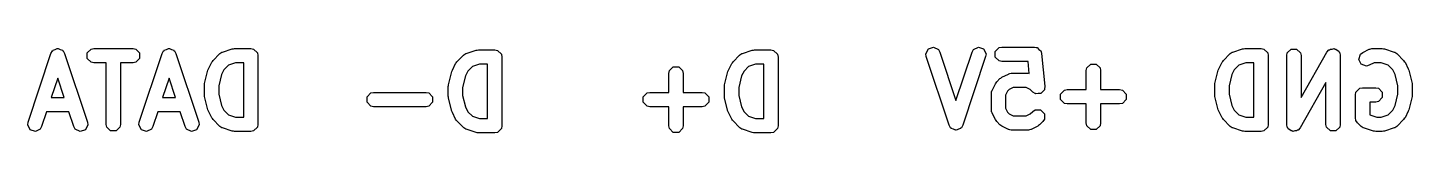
# Model space of a CAD drawing. Extents: x 53 to 260, y -149 to -35.
# Drawn here: x 99.75 to 111.84, y -57.06 to -56.31 of the extents above; entities that cross this region are included whole.
import ezdxf

# ---------------------------------------------------------------- set-up
doc = ezdxf.new("R2010")
doc.units = 0
doc.layers.add('BLACK', color=7, linetype='CONTINUOUS')

msp = doc.modelspace()

# ---------------------------------------------------------------- linework, layer by layer
at = {"layer": 'BLACK', "linetype": 'CONTINUOUS'}
for p, q in [((99.992852, -56.328738), (100.010582, -56.319873)), ((100.010582, -56.319873), (100.015014, -56.32135)), ((100.015014, -56.32135), (100.019444, -56.319874)), ((100.019444, -56.319874), (100.037162, -56.328733)), ((100.271557, -56.358298), (100.305381, -56.324474)), ((100.305381, -56.324474), (100.329299, -56.319716)), ((100.329299, -56.319716), (100.672156, -56.319716)), ((100.672156, -56.319716), (100.696074, -56.324474)), ((100.696074, -56.324474), (100.729898, -56.358298)), ((100.964281, -56.328738), (100.982011, -56.319873)), ((100.982011, -56.319873), (100.986443, -56.32135)), ((100.986443, -56.32135), (100.990873, -56.319874)), ((100.990873, -56.319874), (101.008591, -56.328733)), ((101.452392, -56.351494), (101.538106, -56.322923)), ((101.538106, -56.322923), (101.548044, -56.32167)), ((101.548044, -56.32167), (101.55787, -56.319716)), ((101.55787, -56.319716), (101.700727, -56.319716)), ((101.700727, -56.319716), (101.724645, -56.324474)), ((101.724645, -56.324474), (101.758469, -56.358298)), ((107.59408, -56.365822), (107.615472, -56.323038)), ((107.615472, -56.323038), (107.660853, -56.307911)), ((107.660853, -56.307911), (107.703637, -56.329303)), ((108.009207, -56.329302), (108.051991, -56.30791)), ((108.051991, -56.30791), (108.097372, -56.323037)), ((108.097372, -56.323037), (108.118765, -56.365822)), ((108.19868, -56.346335), (108.232504, -56.312511)), ((108.232504, -56.312511), (108.256422, -56.307753)), ((108.256422, -56.307753), (108.542136, -56.307753)), ((108.542136, -56.307753), (108.55709, -56.310727)), ((108.55709, -56.310727), (108.56019, -56.310418)), ((108.56019, -56.310418), (108.561686, -56.311642)), ((108.561686, -56.311642), (108.566054, -56.312511)), ((108.566054, -56.312511), (108.58093, -56.327387)), ((108.58093, -56.327387), (108.597211, -56.340708)), ((110.272376, -56.351494), (110.35809, -56.322923)), ((110.35809, -56.322923), (110.368028, -56.32167)), ((110.368028, -56.32167), (110.377854, -56.319716)), ((110.377854, -56.319716), (110.520711, -56.319716)), ((110.520711, -56.319716), (110.544629, -56.324474)), ((110.544629, -56.324474), (110.578453, -56.358298)), ((110.748683, -56.358298), (110.782507, -56.324474)), ((110.782507, -56.324474), (110.830343, -56.324474)), ((110.830343, -56.324474), (110.864167, -56.358298)), ((111.119295, -56.330542), (111.125364, -56.324474)), ((111.125364, -56.324474), (111.141548, -56.324474)), ((111.141548, -56.324474), (111.157164, -56.320215)), ((111.157164, -56.320215), (111.164617, -56.324474)), ((111.164617, -56.324474), (111.1732, -56.324474)), ((111.1732, -56.324474), (111.184643, -56.335917)), ((111.407047, -56.354885), (111.46419, -56.326314)), ((111.46419, -56.326314), (111.467208, -56.325487)), ((111.467208, -56.325487), (111.468222, -56.324474)), ((111.468222, -56.324474), (111.478045, -56.322519)), ((111.478045, -56.322519), (111.487711, -56.319873)), ((111.487711, -56.319873), (111.489071, -56.320326)), ((111.489071, -56.320326), (111.49214, -56.319716)), ((111.49214, -56.319716), (111.577854, -56.319716)), ((111.577854, -56.319716), (111.587679, -56.32167)), ((111.587679, -56.32167), (111.597618, -56.322923)), ((111.597618, -56.322923), (111.683332, -56.351494)), ((99.75572, -56.962452), (99.95572, -56.362451)), ((99.95572, -56.362451), (99.967798, -56.341265)), ((99.967798, -56.341265), (99.971975, -56.339176)), ((99.971975, -56.339176), (99.974063, -56.335001)), ((99.974063, -56.335001), (99.992852, -56.328738)), ((100.037162, -56.328733), (100.055963, -56.335)), ((100.055963, -56.335), (100.058052, -56.339178)), ((100.058052, -56.339178), (100.062228, -56.341266)), ((100.062228, -56.341266), (100.074306, -56.362452)), ((100.074306, -56.362452), (100.274306, -56.962452)), ((100.271557, -56.406134), (100.271557, -56.358298)), ((100.305381, -56.439958), (100.271557, -56.406134)), ((100.329299, -56.444716), (100.305381, -56.439958)), ((100.438227, -56.444716), (100.329299, -56.444716)), ((100.438227, -56.982216), (100.438227, -56.444716)), ((100.672156, -56.444716), (100.563227, -56.444716)), ((100.563227, -56.444716), (100.563227, -56.982216)), ((100.696074, -56.439958), (100.672156, -56.444716)), ((100.729898, -56.406134), (100.696074, -56.439958)), ((100.727149, -56.962452), (100.927149, -56.362451)), ((100.729898, -56.358298), (100.729898, -56.406134)), ((100.927149, -56.362451), (100.939227, -56.341265)), ((100.939227, -56.341265), (100.943404, -56.339176)), ((100.943404, -56.339176), (100.945492, -56.335001)), ((100.945492, -56.335001), (100.964281, -56.328738)), ((101.008591, -56.328733), (101.027392, -56.335)), ((101.027392, -56.335), (101.029481, -56.339178)), ((101.029481, -56.339178), (101.033657, -56.341266)), ((101.033657, -56.341266), (101.045735, -56.362452)), ((101.045735, -56.362452), (101.245735, -56.962452)), ((101.33054, -56.497123), (101.359111, -56.439979)), ((101.359111, -56.439979), (101.365258, -56.432057)), ((101.365258, -56.432057), (101.370819, -56.423736)), ((101.370819, -56.423736), (101.427962, -56.366593)), ((101.427962, -56.366593), (101.430565, -56.364853)), ((101.430565, -56.364853), (101.431206, -56.363572)), ((101.431206, -56.363572), (101.43991, -56.358609)), ((101.43991, -56.358609), (101.448239, -56.353045)), ((101.448239, -56.353045), (101.449671, -56.353045)), ((101.449671, -56.353045), (101.452392, -56.351494)), ((101.568013, -56.444716), (101.505916, -56.465414)), ((101.638227, -56.444716), (101.568013, -56.444716)), ((101.638227, -56.919716), (101.638227, -56.444716)), ((101.758469, -56.358298), (101.763227, -56.382216)), ((101.763227, -56.382216), (101.763227, -56.982216)), ((103.488447, -56.451941), (103.494594, -56.444019)), ((103.494594, -56.444019), (103.500155, -56.435698)), ((103.500155, -56.435698), (103.557298, -56.378555)), ((103.557298, -56.378555), (103.559901, -56.376815)), ((103.559901, -56.376815), (103.560542, -56.375534)), ((103.560542, -56.375534), (103.569246, -56.370571)), ((103.569246, -56.370571), (103.577575, -56.365007)), ((103.577575, -56.365007), (103.579007, -56.365007)), ((103.579007, -56.365007), (103.581728, -56.363456)), ((103.581728, -56.363456), (103.667442, -56.334885)), ((103.667442, -56.334885), (103.67738, -56.333632)), ((103.67738, -56.333632), (103.687206, -56.331678)), ((103.687206, -56.331678), (103.830063, -56.331678)), ((103.830063, -56.331678), (103.853981, -56.336436)), ((103.853981, -56.336436), (103.887805, -56.37026)), ((103.887805, -56.37026), (103.892563, -56.394178)), ((103.892563, -56.394178), (103.892563, -56.994178)), ((105.898904, -56.451941), (105.905051, -56.444019)), ((105.905051, -56.444019), (105.910612, -56.435698)), ((105.910612, -56.435698), (105.967755, -56.378555)), ((105.967755, -56.378555), (105.970358, -56.376815)), ((105.970358, -56.376815), (105.970999, -56.375534)), ((105.970999, -56.375534), (105.979703, -56.370571)), ((105.979703, -56.370571), (105.988032, -56.365007)), ((105.988032, -56.365007), (105.989464, -56.365007)), ((105.989464, -56.365007), (105.992185, -56.363456)), ((105.992185, -56.363456), (106.077899, -56.334885)), ((106.077899, -56.334885), (106.087837, -56.333632)), ((106.087837, -56.333632), (106.097663, -56.331678)), ((106.097663, -56.331678), (106.24052, -56.331678)), ((106.24052, -56.331678), (106.264438, -56.336436)), ((106.264438, -56.336436), (106.298262, -56.37026)), ((106.298262, -56.37026), (106.30302, -56.394178)), ((106.30302, -56.394178), (106.30302, -56.994178)), ((107.597129, -56.390017), (107.59408, -56.365822)), ((107.797129, -56.990018), (107.597129, -56.390017)), ((107.703637, -56.329303), (107.715715, -56.350489)), ((107.715715, -56.350489), (107.856421, -56.772609)), ((107.856421, -56.772609), (107.997129, -56.350488)), ((108.115715, -56.390017), (107.915715, -56.990017)), ((107.997129, -56.350488), (108.009207, -56.329302)), ((108.118765, -56.365822), (108.115715, -56.390017)), ((108.19868, -56.394171), (108.19868, -56.346335)), ((108.232504, -56.427995), (108.19868, -56.394171)), ((108.256422, -56.432753), (108.232504, -56.427995)), ((108.485574, -56.432753), (108.256422, -56.432753)), ((108.49613, -56.538318), (108.485574, -56.432753)), ((108.597211, -56.340708), (108.59851, -56.344967)), ((108.59851, -56.344967), (108.599878, -56.346335)), ((108.599878, -56.346335), (108.599878, -56.349451)), ((108.599878, -56.349451), (108.604326, -56.364034)), ((108.604326, -56.364034), (108.632898, -56.649748)), ((110.150524, -56.497123), (110.179095, -56.439979)), ((110.179095, -56.439979), (110.185242, -56.432057)), ((110.185242, -56.432057), (110.190803, -56.423736)), ((110.190803, -56.423736), (110.247946, -56.366593)), ((110.247946, -56.366593), (110.250549, -56.364853)), ((110.250549, -56.364853), (110.25119, -56.363572)), ((110.25119, -56.363572), (110.259894, -56.358609)), ((110.259894, -56.358609), (110.268223, -56.353045)), ((110.268223, -56.353045), (110.269655, -56.353045)), ((110.269655, -56.353045), (110.272376, -56.351494)), ((110.387997, -56.444716), (110.3259, -56.465414)), ((110.458211, -56.444716), (110.387997, -56.444716)), ((110.458211, -56.919716), (110.458211, -56.444716)), ((110.578453, -56.358298), (110.583211, -56.382216)), ((110.583211, -56.382216), (110.583211, -56.982216)), ((110.743925, -56.382216), (110.748683, -56.358298)), ((110.743925, -56.982216), (110.743925, -56.382216)), ((110.864167, -56.358298), (110.868925, -56.382216)), ((110.868925, -56.746868), (111.095017, -56.351207)), ((110.868925, -56.382216), (110.868925, -56.746868)), ((111.095017, -56.351207), (111.111015, -56.332801)), ((111.111015, -56.332801), (111.119295, -56.330542)), ((111.184643, -56.335917), (111.198697, -56.343948)), ((111.198697, -56.343948), (111.200955, -56.352229)), ((111.200955, -56.352229), (111.207024, -56.358298)), ((111.207024, -56.358298), (111.211782, -56.382216)), ((111.211782, -56.382216), (111.211782, -56.982216)), ((111.372654, -56.415217), (111.387781, -56.369837)), ((111.394047, -56.458003), (111.372654, -56.415217)), ((111.387781, -56.369837), (111.407047, -56.354885)), ((111.506895, -56.444716), (111.462947, -56.466689)), ((111.567711, -56.444716), (111.506895, -56.444716)), ((111.629807, -56.465414), (111.567711, -56.444716)), ((111.683332, -56.351494), (111.686053, -56.353045)), ((111.686053, -56.353045), (111.687485, -56.353045)), ((111.687485, -56.353045), (111.695807, -56.358605)), ((111.695807, -56.358605), (111.704518, -56.363571)), ((111.704518, -56.363571), (111.705159, -56.364854)), ((111.705159, -56.364854), (111.707762, -56.366593)), ((111.707762, -56.366593), (111.764905, -56.423736)), ((111.764905, -56.423736), (111.770468, -56.432062)), ((111.770468, -56.432062), (111.776613, -56.43998)), ((111.776613, -56.43998), (111.805184, -56.497123)), ((101.297236, -56.6242), (101.325808, -56.509915)), ((101.325808, -56.509915), (101.328731, -56.503726)), ((101.328731, -56.503726), (101.33054, -56.497123)), ((101.445412, -56.546885), (101.42037, -56.647054)), ((101.466379, -56.504951), (101.445412, -56.546885)), ((101.505916, -56.465414), (101.466379, -56.504951)), ((103.426572, -56.636162), (103.455144, -56.521877)), ((103.455144, -56.521877), (103.458067, -56.515688)), ((103.458067, -56.515688), (103.459876, -56.509085)), ((103.459876, -56.509085), (103.488447, -56.451941)), ((103.574748, -56.558847), (103.549706, -56.659016)), ((103.595715, -56.516913), (103.574748, -56.558847)), ((103.635252, -56.477376), (103.595715, -56.516913)), ((103.697349, -56.456678), (103.635252, -56.477376)), ((103.767563, -56.456678), (103.697349, -56.456678)), ((103.767563, -56.931678), (103.767563, -56.456678)), ((105.349449, -56.537035), (105.354207, -56.513117)), ((105.349449, -56.703107), (105.349449, -56.537035)), ((105.354207, -56.513117), (105.388031, -56.479293)), ((105.388031, -56.479293), (105.435867, -56.479293)), ((105.435867, -56.479293), (105.469691, -56.513117)), ((105.469691, -56.513117), (105.474449, -56.537035)), ((105.474449, -56.537035), (105.474449, -56.703107)), ((105.837029, -56.636162), (105.865601, -56.521877)), ((105.865601, -56.521877), (105.868524, -56.515688)), ((105.868524, -56.515688), (105.870333, -56.509085)), ((105.870333, -56.509085), (105.898904, -56.451941)), ((105.985205, -56.558847), (105.960163, -56.659016)), ((106.006172, -56.516913), (105.985205, -56.558847)), ((106.045709, -56.477376), (106.006172, -56.516913)), ((106.107806, -56.456678), (106.045709, -56.477376)), ((106.17802, -56.456678), (106.107806, -56.456678)), ((106.17802, -56.931678), (106.17802, -56.456678)), ((108.257042, -56.571495), (108.314184, -56.542923)), ((108.314184, -56.542923), (108.317203, -56.542096)), ((108.317203, -56.542096), (108.318218, -56.541082)), ((108.318218, -56.541082), (108.328047, -56.539126)), ((108.328047, -56.539126), (108.337705, -56.536482)), ((108.337705, -56.536482), (108.339064, -56.536935)), ((108.339064, -56.536935), (108.342136, -56.536324)), ((108.342136, -56.536324), (108.484994, -56.536324)), ((108.484994, -56.536324), (108.488065, -56.536935)), ((108.488065, -56.536935), (108.489425, -56.536482)), ((108.489425, -56.536482), (108.49613, -56.538318)), ((108.993922, -56.51311), (108.99868, -56.489192)), ((108.993922, -56.679182), (108.993922, -56.51311)), ((108.99868, -56.489192), (109.032504, -56.455368)), ((109.032504, -56.455368), (109.08034, -56.455368)), ((109.08034, -56.455368), (109.114164, -56.489192)), ((109.114164, -56.489192), (109.118922, -56.51311)), ((109.118922, -56.51311), (109.118922, -56.679182)), ((110.11722, -56.6242), (110.145792, -56.509915)), ((110.145792, -56.509915), (110.148715, -56.503726)), ((110.148715, -56.503726), (110.150524, -56.497123)), ((110.265396, -56.546885), (110.240354, -56.647054)), ((110.286363, -56.504951), (110.265396, -56.546885)), ((110.3259, -56.465414), (110.286363, -56.504951)), ((111.439427, -56.47313), (111.394047, -56.458003)), ((111.462947, -56.466689), (111.439427, -56.47313)), ((111.669344, -56.504951), (111.629807, -56.465414)), ((111.690311, -56.546887), (111.669344, -56.504951)), ((111.715354, -56.647053), (111.690311, -56.546887)), ((111.805184, -56.497123), (111.806991, -56.503723)), ((111.806991, -56.503723), (111.809916, -56.509914)), ((111.809916, -56.509914), (111.838488, -56.6242)), ((100.015012, -56.579859), (99.95887, -56.748287)), ((100.071155, -56.748287), (100.015012, -56.579859)), ((100.986441, -56.579859), (100.930299, -56.748287)), ((101.042584, -56.748287), (100.986441, -56.579859)), ((101.29537, -56.639359), (101.296863, -56.631849)), ((101.29537, -56.725073), (101.29537, -56.639359)), ((101.296863, -56.631849), (101.297236, -56.6242)), ((101.42037, -56.647054), (101.42037, -56.717377)), ((103.424706, -56.651321), (103.426199, -56.643811)), ((103.424706, -56.737035), (103.424706, -56.651321)), ((103.426199, -56.643811), (103.426572, -56.636162)), ((103.549706, -56.659016), (103.549706, -56.729339)), ((105.835163, -56.651321), (105.836656, -56.643811)), ((105.835163, -56.737035), (105.835163, -56.651321)), ((105.836656, -56.643811), (105.837029, -56.636162)), ((105.960163, -56.659016), (105.960163, -56.729339)), ((108.168155, -56.699013), (108.170109, -56.689192)), ((108.170109, -56.689192), (108.171122, -56.688178)), ((108.171122, -56.688178), (108.171949, -56.68516)), ((108.171949, -56.68516), (108.20052, -56.628016)), ((108.20052, -56.628016), (108.206667, -56.620095)), ((108.206667, -56.620095), (108.212229, -56.611772)), ((108.212229, -56.611772), (108.2408, -56.583201)), ((108.2408, -56.583201), (108.249133, -56.577633)), ((108.249133, -56.577633), (108.257042, -56.571495)), ((108.322015, -56.678761), (108.307787, -56.692989)), ((108.35689, -56.661324), (108.322015, -56.678761)), ((108.47024, -56.661324), (108.35689, -56.661324)), ((108.505113, -56.678761), (108.47024, -56.661324)), ((108.526514, -56.700162), (108.505113, -56.678761)), ((108.628451, -56.679883), (108.613575, -56.694758)), ((108.630543, -56.674021), (108.62845, -56.676577)), ((108.62845, -56.676577), (108.628451, -56.679883)), ((108.632898, -56.649748), (108.630543, -56.674021)), ((108.770109, -56.717764), (108.803933, -56.68394)), ((108.803933, -56.68394), (108.827851, -56.679182)), ((108.827851, -56.679182), (108.993922, -56.679182)), ((109.118922, -56.679182), (109.284993, -56.679182)), ((109.284993, -56.679182), (109.308911, -56.68394)), ((109.308911, -56.68394), (109.342735, -56.717764)), ((110.115354, -56.639359), (110.116847, -56.631849)), ((110.115354, -56.725073), (110.115354, -56.639359)), ((110.116847, -56.631849), (110.11722, -56.6242)), ((110.240354, -56.647054), (110.240354, -56.717377)), ((111.086782, -56.617563), (110.86069, -57.013225)), ((111.086782, -56.982216), (111.086782, -56.617563)), ((111.348683, -56.701155), (111.382507, -56.667331)), ((111.382507, -56.667331), (111.406425, -56.662573)), ((111.406425, -56.662573), (111.520711, -56.662573)), ((111.520711, -56.662573), (111.544629, -56.667331)), ((111.544629, -56.667331), (111.578453, -56.701155)), ((111.715354, -56.717378), (111.715354, -56.647053)), ((111.838488, -56.6242), (111.83886, -56.631849)), ((111.83886, -56.631849), (111.840354, -56.639359)), ((111.840354, -56.639359), (111.840354, -56.725073)), ((99.95887, -56.748287), (100.071155, -56.748287)), ((100.930299, -56.748287), (101.042584, -56.748287)), ((101.296863, -56.732582), (101.29537, -56.725073)), ((101.297236, -56.740232), (101.296863, -56.732582)), ((101.325808, -56.854517), (101.297236, -56.740232)), ((101.42037, -56.717377), (101.445412, -56.817546)), ((102.715179, -56.741689), (102.749003, -56.707865)), ((102.715179, -56.789525), (102.715179, -56.741689)), ((102.749003, -56.823349), (102.715179, -56.789525)), ((102.749003, -56.707865), (102.772921, -56.703107)), ((102.772921, -56.703107), (103.230063, -56.703107)), ((103.230063, -56.703107), (103.253981, -56.707865)), ((103.253981, -56.707865), (103.287805, -56.741689)), ((103.287805, -56.789525), (103.253981, -56.823349)), ((103.287805, -56.741689), (103.287805, -56.789525)), ((103.426199, -56.744544), (103.424706, -56.737035)), ((103.426572, -56.752194), (103.426199, -56.744544)), ((103.455144, -56.866479), (103.426572, -56.752194)), ((103.549706, -56.729339), (103.574748, -56.829508)), ((105.125636, -56.741689), (105.15946, -56.707865)), ((105.125636, -56.789525), (105.125636, -56.741689)), ((105.15946, -56.823349), (105.125636, -56.789525)), ((105.15946, -56.707865), (105.183378, -56.703107)), ((105.183378, -56.703107), (105.349449, -56.703107)), ((105.474449, -56.703107), (105.64052, -56.703107)), ((105.64052, -56.703107), (105.664438, -56.707865)), ((105.664438, -56.707865), (105.698262, -56.741689)), ((105.698262, -56.789525), (105.664438, -56.823349)), ((105.698262, -56.741689), (105.698262, -56.789525)), ((105.836656, -56.744544), (105.835163, -56.737035)), ((105.837029, -56.752194), (105.836656, -56.744544)), ((105.865601, -56.866479), (105.837029, -56.752194)), ((105.960163, -56.729339), (105.985205, -56.829508)), ((108.165351, -56.71311), (108.165961, -56.71004)), ((108.165351, -56.855967), (108.165351, -56.71311)), ((108.165508, -56.70868), (108.168155, -56.699013)), ((108.165961, -56.71004), (108.165508, -56.70868)), ((108.307787, -56.692989), (108.290351, -56.727863)), ((108.290351, -56.727863), (108.290351, -56.841213)), ((108.546792, -56.71371), (108.526514, -56.700162)), ((108.550097, -56.713709), (108.546792, -56.71371)), ((108.552654, -56.715802), (108.550097, -56.713709)), ((108.573579, -56.713709), (108.552654, -56.715802)), ((108.594626, -56.713709), (108.573579, -56.713709)), ((108.596964, -56.71137), (108.594626, -56.713709)), ((108.600253, -56.711042), (108.596964, -56.71137)), ((108.613575, -56.694758), (108.600253, -56.711042)), ((108.770109, -56.7656), (108.770109, -56.717764)), ((108.803933, -56.799424), (108.770109, -56.7656)), ((108.827851, -56.804182), (108.803933, -56.799424)), ((108.993922, -56.804182), (108.827851, -56.804182)), ((108.993922, -56.970253), (108.993922, -56.804182)), ((109.284993, -56.804182), (109.118922, -56.804182)), ((109.118922, -56.804182), (109.118922, -56.970253)), ((109.308911, -56.799424), (109.284993, -56.804182)), ((109.342735, -56.7656), (109.308911, -56.799424)), ((109.342735, -56.717764), (109.342735, -56.7656)), ((110.116847, -56.732582), (110.115354, -56.725073)), ((110.11722, -56.740232), (110.116847, -56.732582)), ((110.145792, -56.854517), (110.11722, -56.740232)), ((110.240354, -56.717377), (110.265396, -56.817546)), ((111.343925, -56.725073), (111.348683, -56.701155)), ((111.343925, -56.925073), (111.343925, -56.725073)), ((111.520711, -56.787573), (111.468925, -56.787573)), ((111.468925, -56.787573), (111.468925, -56.899073)), ((111.544629, -56.782815), (111.520711, -56.787573)), ((111.578453, -56.748991), (111.544629, -56.782815)), ((111.578453, -56.701155), (111.578453, -56.748991)), ((111.690311, -56.817544), (111.715354, -56.717378)), ((111.838488, -56.740232), (111.809916, -56.854518)), ((111.83886, -56.732582), (111.838488, -56.740232)), ((111.840354, -56.725073), (111.83886, -56.732582)), ((99.917204, -56.873287), (99.874306, -57.00198)), ((100.112822, -56.873287), (99.917204, -56.873287)), ((100.15572, -57.001981), (100.112822, -56.873287)), ((100.888633, -56.873287), (100.845735, -57.00198)), ((101.084251, -56.873287), (100.888633, -56.873287)), ((101.127149, -57.001981), (101.084251, -56.873287)), ((101.328731, -56.860705), (101.325808, -56.854517)), ((101.33054, -56.867309), (101.328731, -56.860705)), ((101.359111, -56.924453), (101.33054, -56.867309)), ((101.365258, -56.932374), (101.359111, -56.924453)), ((101.370819, -56.940696), (101.365258, -56.932374)), ((101.445412, -56.817546), (101.466379, -56.85948)), ((101.466379, -56.85948), (101.505916, -56.899017)), ((101.505916, -56.899017), (101.568013, -56.919716)), ((101.568013, -56.919716), (101.638227, -56.919716)), ((102.772921, -56.828107), (102.749003, -56.823349)), ((103.230063, -56.828107), (102.772921, -56.828107)), ((103.253981, -56.823349), (103.230063, -56.828107)), ((103.458067, -56.872667), (103.455144, -56.866479)), ((103.459876, -56.879271), (103.458067, -56.872667)), ((103.488447, -56.936415), (103.459876, -56.879271)), ((103.574748, -56.829508), (103.595715, -56.871442)), ((103.595715, -56.871442), (103.635252, -56.910979)), ((103.635252, -56.910979), (103.697349, -56.931678)), ((103.697349, -56.931678), (103.767563, -56.931678)), ((105.183378, -56.828107), (105.15946, -56.823349)), ((105.349449, -56.828107), (105.183378, -56.828107)), ((105.349449, -56.994178), (105.349449, -56.828107)), ((105.64052, -56.828107), (105.474449, -56.828107)), ((105.474449, -56.828107), (105.474449, -56.994178)), ((105.664438, -56.823349), (105.64052, -56.828107)), ((105.868524, -56.872667), (105.865601, -56.866479)), ((105.870333, -56.879271), (105.868524, -56.872667)), ((105.898904, -56.936415), (105.870333, -56.879271)), ((105.985205, -56.829508), (106.006172, -56.871442)), ((106.006172, -56.871442), (106.045709, -56.910979)), ((106.045709, -56.910979), (106.107806, -56.931678)), ((106.107806, -56.931678), (106.17802, -56.931678)), ((108.165961, -56.859036), (108.165351, -56.855967)), ((108.165508, -56.860397), (108.165961, -56.859036)), ((108.168155, -56.870063), (108.165508, -56.860397)), ((108.170109, -56.879885), (108.168155, -56.870063)), ((108.171122, -56.880898), (108.170109, -56.879885)), ((108.171949, -56.883917), (108.171122, -56.880898)), ((108.20052, -56.941061), (108.171949, -56.883917)), ((108.290351, -56.841213), (108.307788, -56.876088)), ((108.307788, -56.876088), (108.322015, -56.890315)), ((108.322015, -56.890315), (108.356891, -56.907753)), ((108.356891, -56.907753), (108.470239, -56.907753)), ((108.470239, -56.907753), (108.505115, -56.890315)), ((108.505115, -56.890315), (108.526514, -56.868916)), ((108.526514, -56.868916), (108.546791, -56.855368)), ((108.546791, -56.855368), (108.594625, -56.855368)), ((108.594625, -56.855368), (108.62845, -56.889193)), ((108.62845, -56.889193), (108.62845, -56.937027)), ((110.148715, -56.860705), (110.145792, -56.854517)), ((110.150524, -56.867309), (110.148715, -56.860705)), ((110.179095, -56.924453), (110.150524, -56.867309)), ((110.185242, -56.932374), (110.179095, -56.924453)), ((110.190803, -56.940696), (110.185242, -56.932374)), ((110.265396, -56.817546), (110.286363, -56.85948)), ((110.286363, -56.85948), (110.3259, -56.899017)), ((110.3259, -56.899017), (110.387997, -56.919716)), ((110.387997, -56.919716), (110.458211, -56.919716)), ((111.348683, -56.948991), (111.343925, -56.925073)), ((111.468925, -56.899073), (111.530854, -56.919716)), ((111.530854, -56.919716), (111.567711, -56.919716)), ((111.567711, -56.919716), (111.629807, -56.899017)), ((111.629807, -56.899017), (111.669344, -56.85948)), ((111.669344, -56.85948), (111.690311, -56.817544)), ((111.770468, -56.932369), (111.764905, -56.940696)), ((111.776613, -56.924452), (111.770468, -56.932369)), ((111.805184, -56.867309), (111.776613, -56.924452)), ((111.806991, -56.860708), (111.805184, -56.867309)), ((111.809916, -56.854518), (111.806991, -56.860708)), ((99.752671, -56.986647), (99.75572, -56.962452)), ((99.774063, -57.029431), (99.752671, -56.986647)), ((99.819444, -57.044558), (99.774063, -57.029431)), ((99.862228, -57.023166), (99.819444, -57.044558)), ((99.874306, -57.00198), (99.862228, -57.023166)), ((100.167798, -57.023167), (100.15572, -57.001981)), ((100.210582, -57.044559), (100.167798, -57.023167)), ((100.255963, -57.029432), (100.210582, -57.044559)), ((100.277356, -56.986647), (100.255963, -57.029432)), ((100.274306, -56.962452), (100.277356, -56.986647)), ((100.442985, -57.006134), (100.438227, -56.982216)), ((100.476809, -57.039958), (100.442985, -57.006134)), ((100.524645, -57.039958), (100.476809, -57.039958)), ((100.558469, -57.006134), (100.524645, -57.039958)), ((100.563227, -56.982216), (100.558469, -57.006134)), ((100.7241, -56.986647), (100.727149, -56.962452)), ((100.745492, -57.029431), (100.7241, -56.986647)), ((100.790873, -57.044558), (100.745492, -57.029431)), ((100.833657, -57.023166), (100.790873, -57.044558)), ((100.845735, -57.00198), (100.833657, -57.023166)), ((101.139227, -57.023167), (101.127149, -57.001981)), ((101.182011, -57.044559), (101.139227, -57.023167)), ((101.227392, -57.029432), (101.182011, -57.044559)), ((101.248785, -56.986647), (101.227392, -57.029432)), ((101.245735, -56.962452), (101.248785, -56.986647)), ((101.427962, -56.997839), (101.370819, -56.940696)), ((101.430565, -56.999578), (101.427962, -56.997839)), ((101.431206, -57.00086), (101.430565, -56.999578)), ((101.43991, -57.005822), (101.431206, -57.00086)), ((101.448239, -57.011387), (101.43991, -57.005822)), ((101.449671, -57.011387), (101.448239, -57.011387)), ((101.452392, -57.012938), (101.449671, -57.011387)), ((101.538106, -57.041509), (101.452392, -57.012938)), ((101.548044, -57.042761), (101.538106, -57.041509)), ((101.55787, -57.044716), (101.548044, -57.042761)), ((101.700727, -57.044716), (101.55787, -57.044716)), ((101.724645, -57.039958), (101.700727, -57.044716)), ((101.758469, -57.006134), (101.724645, -57.039958)), ((101.763227, -56.982216), (101.758469, -57.006134)), ((103.494594, -56.944336), (103.488447, -56.936415)), ((103.500155, -56.952658), (103.494594, -56.944336)), ((103.557298, -57.009801), (103.500155, -56.952658)), ((103.559901, -57.01154), (103.557298, -57.009801)), ((103.560542, -57.012822), (103.559901, -57.01154)), ((103.569246, -57.017784), (103.560542, -57.012822)), ((103.577575, -57.023349), (103.569246, -57.017784)), ((103.579007, -57.023349), (103.577575, -57.023349)), ((103.581728, -57.0249), (103.579007, -57.023349)), ((103.667442, -57.053471), (103.581728, -57.0249)), ((103.67738, -57.054723), (103.667442, -57.053471)), ((103.853981, -57.05192), (103.830063, -57.056678)), ((103.887805, -57.018096), (103.853981, -57.05192)), ((103.892563, -56.994178), (103.887805, -57.018096)), ((105.354207, -57.018096), (105.349449, -56.994178)), ((105.388031, -57.05192), (105.354207, -57.018096)), ((105.435867, -57.05192), (105.388031, -57.05192)), ((105.469691, -57.018096), (105.435867, -57.05192)), ((105.474449, -56.994178), (105.469691, -57.018096)), ((105.905051, -56.944336), (105.898904, -56.936415)), ((105.910612, -56.952658), (105.905051, -56.944336)), ((105.967755, -57.009801), (105.910612, -56.952658)), ((105.970358, -57.01154), (105.967755, -57.009801)), ((105.970999, -57.012822), (105.970358, -57.01154)), ((105.979703, -57.017784), (105.970999, -57.012822)), ((105.988032, -57.023349), (105.979703, -57.017784)), ((105.989464, -57.023349), (105.988032, -57.023349)), ((105.992185, -57.0249), (105.989464, -57.023349)), ((106.077899, -57.053471), (105.992185, -57.0249)), ((106.087837, -57.054723), (106.077899, -57.053471)), ((106.264438, -57.05192), (106.24052, -57.056678)), ((106.298262, -57.018096), (106.264438, -57.05192)), ((106.30302, -56.994178), (106.298262, -57.018096)), ((107.809207, -57.011204), (107.797129, -56.990018)), ((107.813384, -57.013292), (107.809207, -57.011204)), ((107.815472, -57.017468), (107.813384, -57.013292)), ((107.834261, -57.023731), (107.815472, -57.017468)), ((107.851991, -57.032596), (107.834261, -57.023731)), ((107.856423, -57.031118), (107.851991, -57.032596)), ((107.860853, -57.032595), (107.856423, -57.031118)), ((107.878571, -57.023736), (107.860853, -57.032595)), ((107.897372, -57.017469), (107.878571, -57.023736)), ((107.899461, -57.01329), (107.897372, -57.017469)), ((107.903637, -57.011203), (107.899461, -57.01329)), ((107.915715, -56.990017), (107.903637, -57.011203)), ((108.206667, -56.948982), (108.20052, -56.941061)), ((108.212228, -56.957304), (108.206667, -56.948982)), ((108.2408, -56.985876), (108.212228, -56.957304)), ((108.249121, -56.991436), (108.2408, -56.985876)), ((108.257043, -56.997584), (108.249121, -56.991436)), ((108.314185, -57.026155), (108.257043, -56.997584)), ((108.317204, -57.026981), (108.314185, -57.026155)), ((108.318218, -57.027995), (108.317204, -57.026981)), ((108.328037, -57.029948), (108.318218, -57.027995)), ((108.337706, -57.032596), (108.328037, -57.029948)), ((108.339066, -57.032142), (108.337706, -57.032596)), ((108.342136, -57.032753), (108.339066, -57.032142)), ((108.484994, -57.032753), (108.342136, -57.032753)), ((108.488065, -57.032142), (108.484994, -57.032753)), ((108.489424, -57.032595), (108.488065, -57.032142)), ((108.499084, -57.029949), (108.489424, -57.032595)), ((108.508912, -57.027995), (108.499084, -57.029949)), ((108.509925, -57.026981), (108.508912, -57.027995)), ((108.512945, -57.026155), (108.509925, -57.026981)), ((108.570087, -56.997584), (108.512945, -57.026155)), ((108.578004, -56.991438), (108.570087, -56.997584)), ((108.58633, -56.985876), (108.578004, -56.991438)), ((108.614902, -56.957304), (108.58633, -56.985876)), ((108.62845, -56.937027), (108.614902, -56.957304)), ((108.99868, -56.994171), (108.993922, -56.970253)), ((109.032504, -57.027995), (108.99868, -56.994171)), ((109.08034, -57.027995), (109.032504, -57.027995)), ((109.114164, -56.994171), (109.08034, -57.027995)), ((109.118922, -56.970253), (109.114164, -56.994171)), ((110.247946, -56.997839), (110.190803, -56.940696)), ((110.250549, -56.999578), (110.247946, -56.997839)), ((110.25119, -57.00086), (110.250549, -56.999578)), ((110.259894, -57.005822), (110.25119, -57.00086)), ((110.268223, -57.011387), (110.259894, -57.005822)), ((110.269655, -57.011387), (110.268223, -57.011387)), ((110.272376, -57.012938), (110.269655, -57.011387)), ((110.35809, -57.041509), (110.272376, -57.012938)), ((110.368028, -57.042761), (110.35809, -57.041509)), ((110.377854, -57.044716), (110.368028, -57.042761)), ((110.520711, -57.044716), (110.377854, -57.044716)), ((110.544629, -57.039958), (110.520711, -57.044716)), ((110.578453, -57.006134), (110.544629, -57.039958)), ((110.583211, -56.982216), (110.578453, -57.006134)), ((110.748683, -57.006134), (110.743925, -56.982216)), ((110.754751, -57.012202), (110.748683, -57.006134)), ((110.75701, -57.020483), (110.754751, -57.012202)), ((110.771061, -57.028512), (110.75701, -57.020483)), ((110.782507, -57.039958), (110.771061, -57.028512)), ((110.791091, -57.039958), (110.782507, -57.039958)), ((110.798544, -57.044217), (110.791091, -57.039958)), ((110.81416, -57.039958), (110.798544, -57.044217)), ((110.830343, -57.039958), (110.81416, -57.039958)), ((110.836411, -57.033889), (110.830343, -57.039958)), ((110.844692, -57.031631), (110.836411, -57.033889)), ((110.86069, -57.013225), (110.844692, -57.031631)), ((111.09154, -57.006134), (111.086782, -56.982216)), ((111.125364, -57.039958), (111.09154, -57.006134)), ((111.1732, -57.039958), (111.125364, -57.039958)), ((111.207024, -57.006134), (111.1732, -57.039958)), ((111.211782, -56.982216), (111.207024, -57.006134)), ((111.348685, -56.948993), (111.348683, -56.948991)), ((111.362231, -56.969267), (111.348685, -56.948993)), ((111.390803, -56.997839), (111.362231, -56.969267)), ((111.393406, -56.999578), (111.390803, -56.997839)), ((111.394047, -57.00086), (111.393406, -56.999578)), ((111.402751, -57.005822), (111.394047, -57.00086)), ((111.41108, -57.011387), (111.402751, -57.005822)), ((111.412512, -57.011387), (111.41108, -57.011387)), ((111.415233, -57.012938), (111.412512, -57.011387)), ((111.500947, -57.041509), (111.415233, -57.012938)), ((111.510885, -57.042761), (111.500947, -57.041509)), ((111.520711, -57.044716), (111.510885, -57.042761)), ((111.577854, -57.044716), (111.520711, -57.044716)), ((111.587679, -57.042761), (111.577854, -57.044716)), ((111.597618, -57.041509), (111.587679, -57.042761)), ((111.683332, -57.012938), (111.597618, -57.041509)), ((111.686053, -57.011387), (111.683332, -57.012938)), ((111.687485, -57.011387), (111.686053, -57.011387)), ((111.695807, -57.005826), (111.687485, -57.011387)), ((111.704518, -57.000861), (111.695807, -57.005826)), ((111.705159, -56.999577), (111.704518, -57.000861)), ((111.707762, -56.997839), (111.705159, -56.999577)), ((111.764905, -56.940696), (111.707762, -56.997839)), ((103.687206, -57.056678), (103.67738, -57.054723)), ((103.830063, -57.056678), (103.687206, -57.056678)), ((106.097663, -57.056678), (106.087837, -57.054723)), ((106.24052, -57.056678), (106.097663, -57.056678))]:
    msp.add_line(p, q, dxfattribs=at)

doc.saveas('drawing.dxf')
